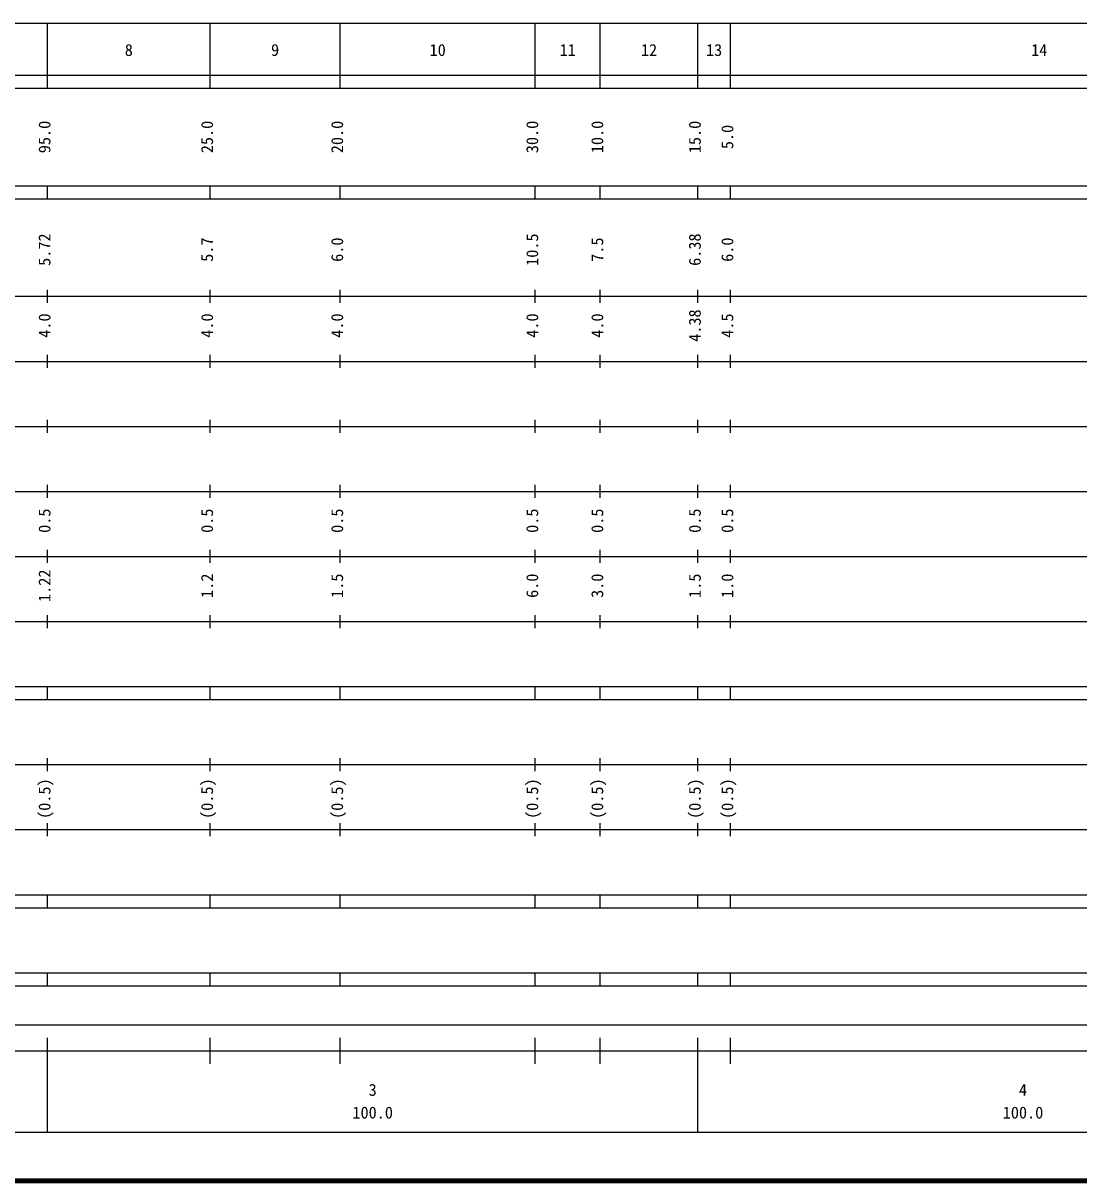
# Model space of a CAD drawing. Units: millimetres on the paper, enlarged 1000 times. Extents: x 40000 to 680000, y 20000 to 380000.
# Drawn here: x 264254 to 426588, y 20000 to 198000 of the extents above; entities that cross this region are included whole.
import ezdxf
from ezdxf.enums import TextEntityAlignment as Align

# ---------------------------------------------------------------- set-up
doc = ezdxf.new("R2010")
doc.units = ezdxf.units.MM
doc.header["$LTSCALE"] = 1000
doc.layers.add('M-TTL', color=2, linetype='Continuous', lineweight=140)
doc.layers.add('M-TTL-BAND', color=7, linetype='Continuous', lineweight=25)
doc.styles.add('ＭＳ ゴシック', font='')
doc.styles.get('ＭＳ ゴシック').set_extended_font_data('MS Gothic')

msp = doc.modelspace()

# ---------------------------------------------------------------- linework, layer by layer
at = {"layer": 'M-TTL'}
msp.add_line((40000, 20000), (680000, 20000), dxfattribs=at)
at = {"layer": 'M-TTL-BAND'}
for p, q in [((68000, 198000), (579000, 198000)), ((268000, 188000), (268000, 198000)), ((293000, 188000), (293000, 198000)), ((313000, 188000), (313000, 198000)), ((343000, 188000), (343000, 198000)), ((353000, 188000), (353000, 198000)), ((368000, 188000), (368000, 198000)), ((373000, 188000), (373000, 198000)), ((40000, 190000), (579000, 190000)), ((40000, 188000), (579000, 188000)), ((40000, 173000), (579000, 173000)), ((268000, 171000), (268000, 173000)), ((293000, 171000), (293000, 173000)), ((313000, 171000), (313000, 173000)), ((343000, 171000), (343000, 173000)), ((353000, 171000), (353000, 173000)), ((368000, 171000), (368000, 173000)), ((373000, 171000), (373000, 173000)), ((40000, 171000), (579000, 171000)), ((268000, 155000), (268000, 157000)), ((293000, 155000), (293000, 157000)), ((313000, 155000), (313000, 157000)), ((343000, 155000), (343000, 157000)), ((353000, 155000), (353000, 157000)), ((368000, 155000), (368000, 157000)), ((373000, 155000), (373000, 157000)), ((40000, 156000), (579000, 156000)), ((46000, 146000), (579000, 146000)), ((268000, 145000), (268000, 147000)), ((293000, 145000), (293000, 147000)), ((313000, 145000), (313000, 147000)), ((343000, 145000), (343000, 147000)), ((353000, 145000), (353000, 147000)), ((368000, 145000), (368000, 147000)), ((373000, 145000), (373000, 147000)), ((52000, 136000), (579000, 136000)), ((268000, 135000), (268000, 137000)), ((293000, 135000), (293000, 137000)), ((313000, 135000), (313000, 137000)), ((343000, 135000), (343000, 137000)), ((353000, 135000), (353000, 137000)), ((368000, 135000), (368000, 137000)), ((373000, 135000), (373000, 137000)), ((268000, 125000), (268000, 127000)), ((293000, 125000), (293000, 127000)), ((313000, 125000), (313000, 127000)), ((343000, 125000), (343000, 127000)), ((353000, 125000), (353000, 127000)), ((368000, 125000), (368000, 127000)), ((373000, 125000), (373000, 127000)), ((46000, 126000), (579000, 126000)), ((52000, 116000), (579000, 116000)), ((268000, 115000), (268000, 117000)), ((293000, 115000), (293000, 117000)), ((313000, 115000), (313000, 117000)), ((343000, 115000), (343000, 117000)), ((353000, 115000), (353000, 117000)), ((368000, 115000), (368000, 117000)), ((373000, 115000), (373000, 117000)), ((268000, 105000), (268000, 107000)), ((293000, 105000), (293000, 107000)), ((313000, 105000), (313000, 107000)), ((343000, 105000), (343000, 107000)), ((353000, 105000), (353000, 107000)), ((368000, 105000), (368000, 107000)), ((373000, 105000), (373000, 107000)), ((46000, 106000), (579000, 106000)), ((40000, 96000), (579000, 96000)), ((268000, 94000), (268000, 96000)), ((293000, 94000), (293000, 96000)), ((313000, 94000), (313000, 96000)), ((343000, 94000), (343000, 96000)), ((353000, 94000), (353000, 96000)), ((368000, 94000), (368000, 96000)), ((373000, 94000), (373000, 96000)), ((40000, 94000), (579000, 94000)), ((49000, 84000), (579000, 84000)), ((268000, 83000), (268000, 85000)), ((293000, 83000), (293000, 85000)), ((313000, 83000), (313000, 85000)), ((343000, 83000), (343000, 85000)), ((353000, 83000), (353000, 85000)), ((368000, 83000), (368000, 85000)), ((373000, 83000), (373000, 85000)), ((268000, 73000), (268000, 75000)), ((293000, 73000), (293000, 75000)), ((313000, 73000), (313000, 75000)), ((343000, 73000), (343000, 75000)), ((353000, 73000), (353000, 75000)), ((368000, 73000), (368000, 75000)), ((373000, 73000), (373000, 75000)), ((40000, 74000), (579000, 74000)), ((40000, 64000), (579000, 64000)), ((268000, 62000), (268000, 64000)), ((293000, 62000), (293000, 64000)), ((313000, 62000), (313000, 64000)), ((343000, 62000), (343000, 64000)), ((353000, 62000), (353000, 64000)), ((368000, 62000), (368000, 64000)), ((373000, 62000), (373000, 64000)), ((40000, 62000), (579000, 62000)), ((40000, 52000), (579000, 52000)), ((268000, 50000), (268000, 52000)), ((293000, 50000), (293000, 52000)), ((313000, 50000), (313000, 52000)), ((343000, 50000), (343000, 52000)), ((353000, 50000), (353000, 52000)), ((368000, 50000), (368000, 52000)), ((373000, 50000), (373000, 52000)), ((40000, 50000), (579000, 50000)), ((71000, 44000), (565000, 44000)), ((268000, 27500), (268000, 42000)), ((293000, 38000), (293000, 42000)), ((313000, 38000), (313000, 42000)), ((343000, 38000), (343000, 42000)), ((353000, 38000), (353000, 42000)), ((368000, 27500), (368000, 42000)), ((373000, 38000), (373000, 42000)), ((40000, 40000), (579000, 40000)), ((68000, 27500), (579000, 27500))]:
    msp.add_line(p, q, dxfattribs=at)

# ---------------------------------------------------------------- texts
at = {"layer": 'M-TTL-BAND', "style": 'ＭＳ ゴシック'}
for s, p in [('8', (280500, 192405)), ('9', (303000, 192405)), ('10', (328000, 192405)), ('11', (348000, 192405)), ('12', (360500, 192405)), ('13', (370500, 192405)), ('14', (420500, 192405)), ('3', (318000, 32523)), ('4', (418000, 32523)), ('100.0', (318000, 29033)), ('100.0', (418000, 29033))]:
    msp.add_text(s, height=1833, dxfattribs=at).set_placement(p, align=Align.BOTTOM_CENTER)
for s, p in [('95.0', (269000, 180500)), ('25.0', (294000, 180500)), ('20.0', (314000, 180500)), ('30.0', (344000, 180500)), ('10.0', (354000, 180500)), ('15.0', (369000, 180500)), ('5.0', (374000, 180500)), ('5.72', (269000, 163174)), ('6.38', (369000, 163174)), ('5.7', (294000, 163174)), ('6.0', (314000, 163174)), ('10.5', (344000, 163174)), ('7.5', (354000, 163174)), ('6.0', (374000, 163174)), ('4.0', (269000, 151500)), ('4.0', (294000, 151500)), ('4.0', (314000, 151500)), ('4.0', (344000, 151500)), ('4.0', (354000, 151500)), ('4.38', (369000, 151500)), ('4.5', (374000, 151500)), ('0.5', (269000, 121500)), ('0.5', (294000, 121500)), ('0.5', (314000, 121500)), ('0.5', (344000, 121500)), ('0.5', (354000, 121500)), ('0.5', (369000, 121500)), ('0.5', (374000, 121500)), ('1.22', (269000, 111500)), ('1.2', (294000, 111500)), ('1.5', (314000, 111500)), ('6.0', (344000, 111500)), ('3.0', (354000, 111500)), ('1.5', (369000, 111500)), ('1.0', (374000, 111500)), ('(0.5)', (269000, 78764)), ('(0.5)', (294000, 78764)), ('(0.5)', (314000, 78764)), ('(0.5)', (344000, 78764)), ('(0.5)', (354000, 78764)), ('(0.5)', (369000, 78764)), ('(0.5)', (374000, 78764))]:
    msp.add_text(s, height=1833, rotation=90, dxfattribs=at).set_placement(p, align=Align.BOTTOM_CENTER)

doc.saveas('drawing.dxf')
